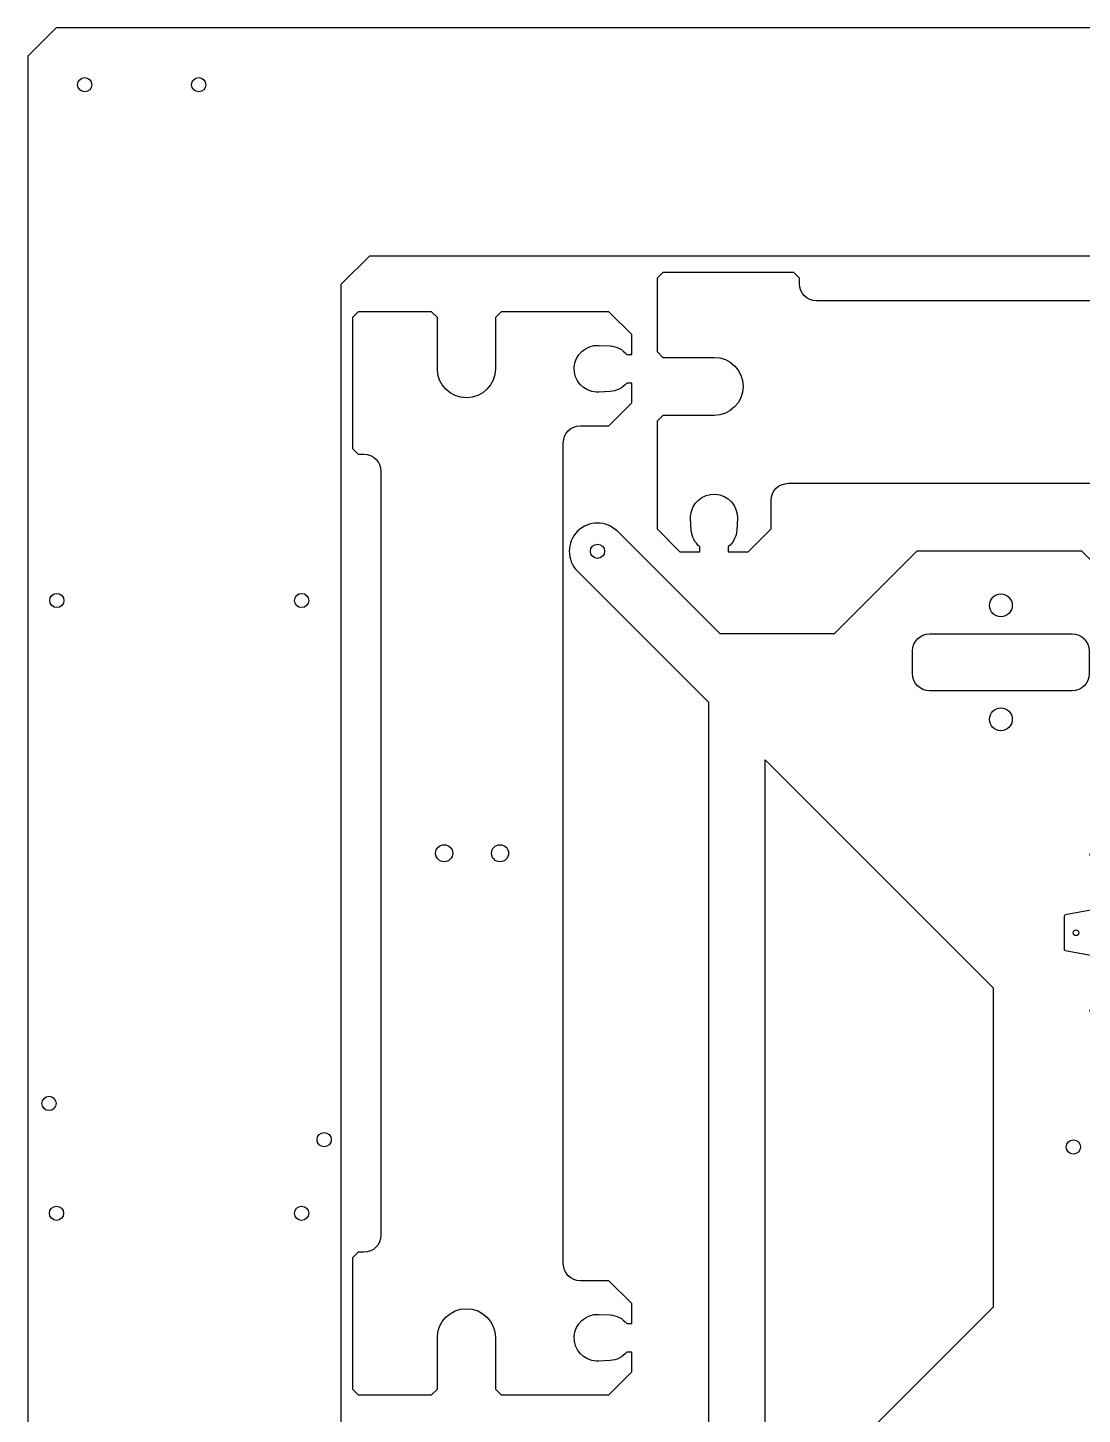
# Model space of a CAD drawing. Header units: inches. Extents: x -77 to 293, y -45 to 325.
# Drawn here: x -77.1 to 107.9, y 81.6 to 324.9 of the extents above; entities that cross this region are included whole.
import ezdxf

# ---------------------------------------------------------------- set-up
doc = ezdxf.new("R2010")
doc.units = ezdxf.units.IN
doc.header["$MEASUREMENT"] = 0

# ---------------------------------------------------------------- blocks, each defined once
blk = doc.blocks.new('block 79')
at = {"color": 1, "lineweight": 25}
blk.add_lwpolyline([(122.4, 218.52), (107.9, 233.03)], dxfattribs=at)
blk = doc.blocks.new('block 78')
blk.add_blockref('block 79', (0, 0))
blk = doc.blocks.new('block 77')
blk.add_blockref('block 78', (0, 0))
blk = doc.blocks.new('block 76')
blk.add_blockref('block 77', (0, 0))
blk = doc.blocks.new('block 75')
blk.add_blockref('block 76', (0, 0))
blk = doc.blocks.new('block 74')
blk.add_blockref('block 75', (0, 0))
blk = doc.blocks.new('block 73')
blk.add_blockref('block 74', (0, 0))
blk = doc.blocks.new('block 86')
at = {"color": 1, "lineweight": 25}
blk.add_lwpolyline([(107.9, 233.03), (78.9, 233.03)], dxfattribs=at)
blk = doc.blocks.new('block 85')
blk.add_blockref('block 86', (0, 0))
blk = doc.blocks.new('block 84')
blk.add_blockref('block 85', (0, 0))
blk = doc.blocks.new('block 83')
blk.add_blockref('block 84', (0, 0))
blk = doc.blocks.new('block 82')
blk.add_blockref('block 83', (0, 0))
blk = doc.blocks.new('block 81')
blk.add_blockref('block 82', (0, 0))
blk = doc.blocks.new('block 80')
blk.add_blockref('block 81', (0, 0))
blk = doc.blocks.new('block 93')
at = {"color": 1, "lineweight": 25}
blk.add_lwpolyline([(78.9, 233.03), (64.4, 218.52)], dxfattribs=at)
blk = doc.blocks.new('block 92')
blk.add_blockref('block 93', (0, 0))
blk = doc.blocks.new('block 91')
blk.add_blockref('block 92', (0, 0))
blk = doc.blocks.new('block 90')
blk.add_blockref('block 91', (0, 0))
blk = doc.blocks.new('block 89')
blk.add_blockref('block 90', (0, 0))
blk = doc.blocks.new('block 88')
blk.add_blockref('block 89', (0, 0))
blk = doc.blocks.new('block 87')
blk.add_blockref('block 88', (0, 0))
blk = doc.blocks.new('block 100')
at = {"color": 1, "lineweight": 25}
blk.add_lwpolyline([(64.4, 218.52), (44.4, 218.52)], dxfattribs=at)
blk = doc.blocks.new('block 99')
blk.add_blockref('block 100', (0, 0))
blk = doc.blocks.new('block 98')
blk.add_blockref('block 99', (0, 0))
blk = doc.blocks.new('block 97')
blk.add_blockref('block 98', (0, 0))
blk = doc.blocks.new('block 96')
blk.add_blockref('block 97', (0, 0))
blk = doc.blocks.new('block 95')
blk.add_blockref('block 96', (0, 0))
blk = doc.blocks.new('block 94')
blk.add_blockref('block 95', (0, 0))
blk = doc.blocks.new('block 107')
at = {"color": 1, "lineweight": 25}
blk.add_lwpolyline([(44.4, 218.52), (26.4, 236.53)], dxfattribs=at)
blk = doc.blocks.new('block 106')
blk.add_blockref('block 107', (0, 0))
blk = doc.blocks.new('block 105')
blk.add_blockref('block 106', (0, 0))
blk = doc.blocks.new('block 104')
blk.add_blockref('block 105', (0, 0))
blk = doc.blocks.new('block 103')
blk.add_blockref('block 104', (0, 0))
blk = doc.blocks.new('block 102')
blk.add_blockref('block 103', (0, 0))
blk = doc.blocks.new('block 101')
blk.add_blockref('block 102', (0, 0))
blk = doc.blocks.new('block 114')
at = {"color": 1, "lineweight": 25}
blk.add_open_spline([(26.4, 236.53), (24.47, 238.46), (21.33, 238.46), (19.4, 236.53), (17.47, 234.59), (17.47, 231.46), (19.4, 229.53)], degree=3, knots=[0, 0, 0, 0, 1, 1, 1, 2, 2, 2, 2], dxfattribs=at)
blk = doc.blocks.new('block 113')
blk.add_blockref('block 114', (0, 0))
blk = doc.blocks.new('block 112')
blk.add_blockref('block 113', (0, 0))
blk = doc.blocks.new('block 111')
blk.add_blockref('block 112', (0, 0))
blk = doc.blocks.new('block 110')
blk.add_blockref('block 111', (0, 0))
blk = doc.blocks.new('block 109')
blk.add_blockref('block 110', (0, 0))
blk = doc.blocks.new('block 108')
blk.add_blockref('block 109', (0, 0))
blk = doc.blocks.new('block 121')
at = {"color": 1, "lineweight": 25}
blk.add_lwpolyline([(19.4, 229.53), (42.4, 206.53)], dxfattribs=at)
blk = doc.blocks.new('block 120')
blk.add_blockref('block 121', (0, 0))
blk = doc.blocks.new('block 119')
blk.add_blockref('block 120', (0, 0))
blk = doc.blocks.new('block 118')
blk.add_blockref('block 119', (0, 0))
blk = doc.blocks.new('block 117')
blk.add_blockref('block 118', (0, 0))
blk = doc.blocks.new('block 116')
blk.add_blockref('block 117', (0, 0))
blk = doc.blocks.new('block 115')
blk.add_blockref('block 116', (0, 0))
blk = doc.blocks.new('block 128')
at = {"color": 1, "lineweight": 25}
blk.add_lwpolyline([(42.4, 206.53), (42.4, 50.52)], dxfattribs=at)
blk = doc.blocks.new('block 127')
blk.add_blockref('block 128', (0, 0))
blk = doc.blocks.new('block 126')
blk.add_blockref('block 127', (0, 0))
blk = doc.blocks.new('block 125')
blk.add_blockref('block 126', (0, 0))
blk = doc.blocks.new('block 124')
blk.add_blockref('block 125', (0, 0))
blk = doc.blocks.new('block 123')
blk.add_blockref('block 124', (0, 0))
blk = doc.blocks.new('block 122')
blk.add_blockref('block 123', (0, 0))
blk = doc.blocks.new('block 240')
at = {"color": 1, "lineweight": 25}
blk.add_open_spline([(78.17, 215.54), (78.17, 215.54), (78.17, 211.54), (78.17, 211.54), (78.17, 209.88), (79.52, 208.54), (81.17, 208.54), (81.17, 208.54), (106.17, 208.54), (106.17, 208.54), (107.83, 208.54), (109.17, 209.88), (109.17, 211.54), (109.17, 211.54), (109.17, 215.54), (109.17, 215.54), (109.17, 217.2), (107.83, 218.54), (106.17, 218.54), (106.17, 218.54), (81.17, 218.54), (81.17, 218.54), (79.52, 218.54), (78.17, 217.2), (78.17, 215.54)], degree=3, knots=[0, 0, 0, 0, 1, 1, 1, 2, 2, 2, 3, 3, 3, 4, 4, 4, 5, 5, 5, 6, 6, 6, 7, 7, 7, 8, 8, 8, 8], dxfattribs=at)
blk = doc.blocks.new('block 239')
blk.add_blockref('block 240', (0, 0))
blk = doc.blocks.new('block 238')
blk.add_blockref('block 239', (0, 0))
blk = doc.blocks.new('block 237')
blk.add_blockref('block 238', (0, 0))
blk = doc.blocks.new('block 236')
blk.add_blockref('block 237', (0, 0))
blk = doc.blocks.new('block 235')
blk.add_blockref('block 236', (0, 0))
blk = doc.blocks.new('block 234')
blk.add_blockref('block 235', (0, 0))
blk = doc.blocks.new('block 275')
at = {"color": 1, "lineweight": 25}
blk.add_open_spline([(106.4, 127.27), (107.09, 127.27), (107.65, 127.83), (107.65, 128.52), (107.65, 129.21), (107.09, 129.77), (106.4, 129.77), (105.71, 129.77), (105.15, 129.21), (105.15, 128.52), (105.15, 127.83), (105.71, 127.27), (106.4, 127.27)], degree=3, knots=[0, 0, 0, 0, 1, 1, 1, 2, 2, 2, 3, 3, 3, 4, 4, 4, 4], dxfattribs=at)
blk = doc.blocks.new('block 274')
blk.add_blockref('block 275', (0, 0))
blk = doc.blocks.new('block 273')
blk.add_blockref('block 274', (0, 0))
blk = doc.blocks.new('block 272')
blk.add_blockref('block 273', (0, 0))
blk = doc.blocks.new('block 271')
blk.add_blockref('block 272', (0, 0))
blk = doc.blocks.new('block 270')
blk.add_blockref('block 271', (0, 0))
blk = doc.blocks.new('block 269')
blk.add_blockref('block 270', (0, 0))
blk = doc.blocks.new('block 289')
at = {"color": 1, "lineweight": 25}
blk.add_open_spline([(22.9, 231.78), (23.59, 231.78), (24.15, 232.34), (24.15, 233.03), (24.15, 233.72), (23.59, 234.28), (22.9, 234.28), (22.21, 234.28), (21.65, 233.72), (21.65, 233.03), (21.65, 232.34), (22.21, 231.78), (22.9, 231.78)], degree=3, knots=[0, 0, 0, 0, 1, 1, 1, 2, 2, 2, 3, 3, 3, 4, 4, 4, 4], dxfattribs=at)
blk = doc.blocks.new('block 288')
blk.add_blockref('block 289', (0, 0))
blk = doc.blocks.new('block 287')
blk.add_blockref('block 288', (0, 0))
blk = doc.blocks.new('block 286')
blk.add_blockref('block 287', (0, 0))
blk = doc.blocks.new('block 285')
blk.add_blockref('block 286', (0, 0))
blk = doc.blocks.new('block 284')
blk.add_blockref('block 285', (0, 0))
blk = doc.blocks.new('block 283')
blk.add_blockref('block 284', (0, 0))
blk = doc.blocks.new('block 314')
at = {"color": 7, "lineweight": 25}
blk.add_open_spline([(93.67, 205.54), (92.57, 205.54), (91.67, 204.65), (91.67, 203.54), (91.67, 202.44), (92.57, 201.54), (93.67, 201.54), (94.78, 201.54), (95.67, 202.44), (95.67, 203.54), (95.67, 204.65), (94.78, 205.54), (93.67, 205.54)], degree=3, knots=[0, 0, 0, 0, 1, 1, 1, 2, 2, 2, 3, 3, 3, 4, 4, 4, 4], dxfattribs=at)
blk = doc.blocks.new('block 313')
blk.add_blockref('block 314', (0, 0))
blk = doc.blocks.new('block 312')
blk.add_blockref('block 313', (0, 0))
blk = doc.blocks.new('block 311')
blk.add_blockref('block 312', (0, 0))
blk = doc.blocks.new('block 310')
blk.add_blockref('block 311', (0, 0))
blk = doc.blocks.new('block 309')
blk.add_blockref('block 310', (0, 0))
blk = doc.blocks.new('block 308')
blk.add_blockref('block 309', (0, 0))
blk = doc.blocks.new('block 321')
at = {"color": 7, "lineweight": 25}
blk.add_open_spline([(93.67, 225.54), (92.57, 225.54), (91.67, 224.64), (91.67, 223.54), (91.67, 222.43), (92.57, 221.54), (93.67, 221.54), (94.78, 221.54), (95.67, 222.43), (95.67, 223.54), (95.67, 224.64), (94.78, 225.54), (93.67, 225.54)], degree=3, knots=[0, 0, 0, 0, 1, 1, 1, 2, 2, 2, 3, 3, 3, 4, 4, 4, 4], dxfattribs=at)
blk = doc.blocks.new('block 320')
blk.add_blockref('block 321', (0, 0))
blk = doc.blocks.new('block 319')
blk.add_blockref('block 320', (0, 0))
blk = doc.blocks.new('block 318')
blk.add_blockref('block 319', (0, 0))
blk = doc.blocks.new('block 317')
blk.add_blockref('block 318', (0, 0))
blk = doc.blocks.new('block 316')
blk.add_blockref('block 317', (0, 0))
blk = doc.blocks.new('block 315')
blk.add_blockref('block 316', (0, 0))
blk = doc.blocks.new('block 307')
for name in ['block 315', 'block 308']:
    blk.add_blockref(name, (0, 0))
blk = doc.blocks.new('block 306')
blk.add_blockref('block 307', (0, 0))
blk = doc.blocks.new('block 345')
at = {"color": 1, "lineweight": 25}
blk.add_open_spline([(104.76, 166.11), (104.76, 166.11), (104.76, 169), (104.76, 169), (104.76, 169.11), (104.84, 169.21), (104.95, 169.23), (104.95, 169.23), (110.73, 170.3), (110.73, 170.3), (110.88, 170.33), (111.01, 170.44), (111.07, 170.59), (111.07, 170.59), (112.66, 174.45), (112.66, 174.45), (112.72, 174.59), (112.7, 174.76), (112.61, 174.89), (112.61, 174.89), (109.29, 179.72), (109.29, 179.72), (109.23, 179.81), (109.24, 179.93), (109.32, 180.01), (109.32, 180.01), (113.45, 184.13), (113.45, 184.13), (113.52, 184.21), (113.65, 184.22), (113.74, 184.16), (113.74, 184.16), (118.48, 180.91), (118.48, 180.91), (118.61, 180.82), (118.78, 180.8), (118.93, 180.86), (118.93, 180.86), (122.91, 182.57), (122.91, 182.57), (123.05, 182.63), (123.15, 182.75), (123.18, 182.9), (123.18, 182.9), (124.23, 188.51), (124.23, 188.51), (124.27, 188.63), (124.39, 188.71), (124.51, 188.69), (124.51, 188.69), (130.29, 188.69), (130.29, 188.69), (130.42, 188.68), (130.51, 188.57), (130.52, 188.45), (130.52, 188.45), (131.53, 183.06), (131.53, 183.06), (131.56, 182.9), (131.66, 182.77), (131.81, 182.71), (131.81, 182.71), (136.05, 181.02), (136.05, 181.02), (136.19, 180.96), (136.36, 180.98), (136.49, 181.06), (136.49, 181.06), (141, 184.16), (141, 184.16), (141.09, 184.22), (141.22, 184.21), (141.29, 184.13), (141.29, 184.13), (145.42, 180.01), (145.42, 180.01), (145.5, 179.93), (145.51, 179.81), (145.45, 179.72), (145.45, 179.72), (142.41, 175.3), (142.41, 175.3), (142.32, 175.16), (142.31, 174.97), (142.39, 174.82), (142.39, 174.82), (143.41, 172.9), (143.41, 172.9), (143.42, 172.89), (143.42, 172.89), (143.42, 172.88), (143.47, 172.76), (143.41, 172.63), (143.3, 172.58), (143.3, 172.58), (133.5, 168.53), (133.5, 168.53), (133.39, 168.48), (133.25, 168.53), (133.21, 168.65), (131.8, 171.85), (128.07, 173.31), (124.87, 171.91), (122.57, 170.9), (121.08, 168.62), (121.08, 166.11), (121.08, 162.61), (123.91, 159.78), (127.41, 159.78), (129.92, 159.78), (132.2, 161.27), (133.21, 163.57), (133.25, 163.68), (133.39, 163.74), (133.5, 163.69), (133.5, 163.69), (143.3, 159.64), (143.3, 159.64), (143.3, 159.63), (143.31, 159.63), (143.32, 159.63), (143.43, 159.57), (143.47, 159.43), (143.41, 159.32), (143.41, 159.32), (142.39, 157.4), (142.39, 157.4), (142.31, 157.25), (142.32, 157.06), (142.41, 156.92), (142.41, 156.92), (145.45, 152.5), (145.45, 152.5), (145.51, 152.41), (145.5, 152.29), (145.42, 152.21), (145.42, 152.21), (141.29, 148.08), (141.29, 148.08), (141.22, 148.01), (141.09, 147.99), (141, 148.06), (141, 148.06), (136.49, 151.15), (136.49, 151.15), (136.36, 151.24), (136.19, 151.26), (136.05, 151.2), (136.05, 151.2), (131.81, 149.51), (131.81, 149.51), (131.66, 149.45), (131.56, 149.32), (131.53, 149.16), (131.53, 149.16), (130.52, 143.77), (130.52, 143.77), (130.51, 143.64), (130.42, 143.54), (130.29, 143.53), (130.29, 143.53), (124.51, 143.53), (124.51, 143.53), (124.39, 143.51), (124.27, 143.59), (124.23, 143.71), (124.23, 143.71), (123.18, 149.32), (123.18, 149.32), (123.15, 149.47), (123.05, 149.59), (122.91, 149.65), (122.91, 149.65), (118.93, 151.35), (118.93, 151.35), (118.78, 151.42), (118.61, 151.4), (118.48, 151.31), (118.48, 151.31), (113.74, 148.06), (113.74, 148.06), (113.65, 147.99), (113.52, 148.01), (113.45, 148.08), (113.45, 148.08), (109.32, 152.21), (109.32, 152.21), (109.24, 152.29), (109.23, 152.41), (109.29, 152.5), (109.29, 152.5), (112.61, 157.33), (112.61, 157.33), (112.7, 157.46), (112.72, 157.62), (112.66, 157.77), (112.66, 157.77), (111.07, 161.63), (111.07, 161.63), (111.01, 161.78), (110.88, 161.89), (110.73, 161.92), (110.73, 161.92), (104.95, 162.99), (104.95, 162.99), (104.84, 163.01), (104.76, 163.1), (104.76, 163.21), (104.76, 163.21), (104.76, 166.11), (104.76, 166.11)], degree=3, knots=[0, 0, 0, 0, 1, 1, 1, 2, 2, 2, 3, 3, 3, 4, 4, 4, 5, 5, 5, 6, 6, 6, 7, 7, 7, 8, 8, 8, 9, 9, 9, 10, 10, 10, 11, 11, 11, 12, 12, 12, 13, 13, 13, 14, 14, 14, 15, 15, 15, 16, 16, 16, 17, 17, 17, 18, 18, 18, 19, 19, 19, 20, 20, 20, 21, 21, 21, 22, 22, 22, 23, 23, 23, 24, 24, 24, 25, 25, 25, 26, 26, 26, 27, 27, 27, 28, 28, 28, 29, 29, 29, 30, 30, 30, 31, 31, 31, 32, 32, 32, 33, 33, 33, 34, 34, 34, 35, 35, 35, 36, 36, 36, 37, 37, 37, 38, 38, 38, 39, 39, 39, 40, 40, 40, 41, 41, 41, 42, 42, 42, 43, 43, 43, 44, 44, 44, 45, 45, 45, 46, 46, 46, 47, 47, 47, 48, 48, 48, 49, 49, 49, 50, 50, 50, 51, 51, 51, 52, 52, 52, 53, 53, 53, 54, 54, 54, 55, 55, 55, 56, 56, 56, 57, 57, 57, 58, 58, 58, 59, 59, 59, 60, 60, 60, 61, 61, 61, 62, 62, 62, 63, 63, 63, 64, 64, 64, 65, 65, 65, 66, 66, 66, 67, 67, 67, 68, 68, 68, 69, 69, 69, 70, 70, 70, 70], dxfattribs=at)
blk = doc.blocks.new('block 344')
blk.add_blockref('block 345', (0, 0))
blk = doc.blocks.new('block 343')
blk.add_blockref('block 344', (0, 0))
blk = doc.blocks.new('block 342')
blk.add_blockref('block 343', (0, 0))
blk = doc.blocks.new('block 341')
blk.add_blockref('block 342', (0, 0))
blk = doc.blocks.new('block 340')
blk.add_blockref('block 341', (0, 0))
blk = doc.blocks.new('block 339')
blk.add_blockref('block 340', (0, 0))
blk = doc.blocks.new('block 352')
at = {"color": 1, "lineweight": 25}
blk.add_open_spline([(106.85, 165.61), (107.13, 165.61), (107.35, 165.83), (107.35, 166.11), (107.35, 166.39), (107.13, 166.61), (106.85, 166.61), (106.57, 166.61), (106.35, 166.39), (106.35, 166.11), (106.35, 165.83), (106.57, 165.61), (106.85, 165.61)], degree=3, knots=[0, 0, 0, 0, 1, 1, 1, 2, 2, 2, 3, 3, 3, 4, 4, 4, 4], dxfattribs=at)
blk = doc.blocks.new('block 351')
blk.add_blockref('block 352', (0, 0))
blk = doc.blocks.new('block 350')
blk.add_blockref('block 351', (0, 0))
blk = doc.blocks.new('block 349')
blk.add_blockref('block 350', (0, 0))
blk = doc.blocks.new('block 348')
blk.add_blockref('block 349', (0, 0))
blk = doc.blocks.new('block 347')
blk.add_blockref('block 348', (0, 0))
blk = doc.blocks.new('block 346')
blk.add_blockref('block 347', (0, 0))
blk = doc.blocks.new('block 338')
for name in ['block 339', 'block 346']:
    blk.add_blockref(name, (0, 0))
blk = doc.blocks.new('block 366')
at = {"color": 1, "lineweight": 25}
blk.add_lwpolyline([(80.33, 168.43), (82.33, 166.43), (92.33, 156.43), (92.33, 100.43)], dxfattribs=at)
blk = doc.blocks.new('block 365')
blk.add_blockref('block 366', (0, 0))
blk = doc.blocks.new('block 364')
blk.add_blockref('block 365', (0, 0))
blk = doc.blocks.new('block 363')
blk.add_blockref('block 364', (0, 0))
blk = doc.blocks.new('block 362')
blk.add_blockref('block 363', (0, 0))
blk = doc.blocks.new('block 361')
blk.add_blockref('block 362', (0, 0))
blk = doc.blocks.new('block 372')
at = {"color": 1, "lineweight": 25}
blk.add_lwpolyline([(52.33, 60.43), (52.33, 196.43)], dxfattribs=at)
blk = doc.blocks.new('block 371')
blk.add_blockref('block 372', (0, 0))
blk = doc.blocks.new('block 370')
blk.add_blockref('block 371', (0, 0))
blk = doc.blocks.new('block 369')
blk.add_blockref('block 370', (0, 0))
blk = doc.blocks.new('block 368')
blk.add_blockref('block 369', (0, 0))
blk = doc.blocks.new('block 367')
blk.add_blockref('block 368', (0, 0))
blk = doc.blocks.new('block 378')
at = {"color": 1, "lineweight": 25}
blk.add_lwpolyline([(52.33, 196.43), (80.33, 168.43)], dxfattribs=at)
blk = doc.blocks.new('block 377')
blk.add_blockref('block 378', (0, 0))
blk = doc.blocks.new('block 376')
blk.add_blockref('block 377', (0, 0))
blk = doc.blocks.new('block 375')
blk.add_blockref('block 376', (0, 0))
blk = doc.blocks.new('block 374')
blk.add_blockref('block 375', (0, 0))
blk = doc.blocks.new('block 373')
blk.add_blockref('block 374', (0, 0))
blk = doc.blocks.new('block 384')
at = {"color": 1, "lineweight": 25}
blk.add_lwpolyline([(52.33, 60.43), (92.33, 100.43)], dxfattribs=at)
blk = doc.blocks.new('block 383')
blk.add_blockref('block 384', (0, 0))
blk = doc.blocks.new('block 382')
blk.add_blockref('block 383', (0, 0))
blk = doc.blocks.new('block 381')
blk.add_blockref('block 382', (0, 0))
blk = doc.blocks.new('block 380')
blk.add_blockref('block 381', (0, 0))
blk = doc.blocks.new('block 379')
blk.add_blockref('block 380', (0, 0))
blk = doc.blocks.new('block 360')
for name in ['block 367', 'block 373', 'block 361', 'block 379']:
    blk.add_blockref(name, (0, 0))
blk = doc.blocks.new('block 2')
for name in ['block 108', 'block 101', 'block 283', 'block 87', 'block 80', 'block 73', 'block 115', 'block 306', 'block 94', 'block 234', 'block 122', 'block 360', 'block 338', 'block 269']:
    blk.add_blockref(name, (0, 0))
blk = doc.blocks.new('block 424')
at = {"color": 30, "lineweight": 30}
blk.add_open_spline([(53.35, 236.95), (53.35, 236.95), (49.35, 232.95), (49.35, 232.95), (49.35, 232.95), (45.85, 232.95), (45.85, 232.95), (45.85, 232.95), (45.85, 233.83), (45.85, 233.83), (46.74, 234.54), (47.29, 235.61), (47.34, 236.75), (47.34, 236.75), (47.44, 238.75), (47.44, 238.75), (47.56, 241.01), (45.82, 242.93), (43.55, 243.04), (41.29, 243.16), (39.37, 241.42), (39.25, 239.16), (39.25, 239.02), (39.25, 238.88), (39.25, 238.75), (39.25, 238.75), (39.35, 236.75), (39.35, 236.75), (39.41, 235.61), (39.96, 234.54), (40.85, 233.83), (40.85, 233.83), (40.85, 232.95), (40.85, 232.95), (40.85, 232.95), (37.35, 232.95), (37.35, 232.95), (37.35, 232.95), (33.35, 236.95), (33.35, 236.95), (33.35, 236.95), (33.35, 255.85), (33.35, 255.85), (33.35, 255.85), (34.35, 256.85), (34.35, 256.85), (34.35, 256.85), (43.35, 256.85), (43.35, 256.85), (46.17, 256.85), (48.45, 259.13), (48.45, 261.95), (48.45, 264.76), (46.17, 267.05), (43.35, 267.05), (43.35, 267.05), (34.35, 267.05), (34.35, 267.05), (34.35, 267.05), (33.35, 268.05), (33.35, 268.05), (33.35, 268.05), (33.35, 280.94), (33.35, 280.94), (33.35, 280.94), (34.35, 281.94), (34.35, 281.94), (34.35, 281.94), (57.35, 281.94), (57.35, 281.94), (57.35, 281.94), (58.35, 280.94), (58.35, 280.94), (58.35, 280.94), (58.35, 279.94), (58.35, 279.94), (58.35, 278.29), (59.69, 276.94), (61.35, 276.94), (61.35, 276.94), (128.36, 276.94), (128.36, 276.94), (128.36, 276.94), (195.37, 276.94), (195.37, 276.94), (197.03, 276.94), (198.37, 278.29), (198.37, 279.94), (198.37, 279.94), (198.37, 280.94), (198.37, 280.94), (198.37, 280.94), (199.37, 281.94), (199.37, 281.94), (199.37, 281.94), (222.37, 281.94), (222.37, 281.94), (222.37, 281.94), (223.38, 280.94), (223.38, 280.94), (223.38, 280.94), (223.38, 268.05), (223.38, 268.05), (223.38, 268.05), (222.37, 267.05), (222.37, 267.05), (222.37, 267.05), (213.37, 267.05), (213.37, 267.05), (210.56, 267.05), (208.27, 264.76), (208.27, 261.95), (208.27, 259.13), (210.56, 256.85), (213.37, 256.85), (213.37, 256.85), (222.37, 256.85), (222.37, 256.85), (222.37, 256.85), (223.38, 255.85), (223.38, 255.85), (223.38, 255.85), (223.38, 236.95), (223.38, 236.95), (223.38, 236.95), (219.37, 232.95), (219.37, 232.95), (219.37, 232.95), (215.87, 232.95), (215.87, 232.95), (215.87, 232.95), (215.87, 233.83), (215.87, 233.83), (216.77, 234.54), (217.31, 235.61), (217.37, 236.75), (217.37, 236.75), (217.47, 238.75), (217.47, 238.75), (217.58, 241.01), (215.84, 242.93), (213.58, 243.04), (211.32, 243.16), (209.39, 241.42), (209.28, 239.16), (209.27, 239.02), (209.27, 238.88), (209.28, 238.75), (209.28, 238.75), (209.38, 236.75), (209.38, 236.75), (209.43, 235.61), (209.98, 234.54), (210.87, 233.83), (210.87, 233.83), (210.87, 232.95), (210.87, 232.95), (210.87, 232.95), (207.37, 232.95), (207.37, 232.95), (207.37, 232.95), (203.37, 236.95), (203.37, 236.95), (203.37, 236.95), (203.37, 241.95), (203.37, 241.95), (203.37, 243.61), (202.03, 244.95), (200.37, 244.95), (200.37, 244.95), (128.36, 244.95), (128.36, 244.95), (128.36, 244.95), (56.35, 244.95), (56.35, 244.95), (54.69, 244.95), (53.35, 243.61), (53.35, 241.95), (53.35, 241.95), (53.35, 236.95), (53.35, 236.95)], degree=3, knots=[0, 0, 0, 0, 1, 1, 1, 2, 2, 2, 3, 3, 3, 4, 4, 4, 5, 5, 5, 6, 6, 6, 7, 7, 7, 8, 8, 8, 9, 9, 9, 10, 10, 10, 11, 11, 11, 12, 12, 12, 13, 13, 13, 14, 14, 14, 15, 15, 15, 16, 16, 16, 17, 17, 17, 18, 18, 18, 19, 19, 19, 20, 20, 20, 21, 21, 21, 22, 22, 22, 23, 23, 23, 24, 24, 24, 25, 25, 25, 26, 26, 26, 27, 27, 27, 28, 28, 28, 29, 29, 29, 30, 30, 30, 31, 31, 31, 32, 32, 32, 33, 33, 33, 34, 34, 34, 35, 35, 35, 36, 36, 36, 37, 37, 37, 38, 38, 38, 39, 39, 39, 40, 40, 40, 41, 41, 41, 42, 42, 42, 43, 43, 43, 44, 44, 44, 45, 45, 45, 46, 46, 46, 47, 47, 47, 48, 48, 48, 49, 49, 49, 50, 50, 50, 51, 51, 51, 52, 52, 52, 53, 53, 53, 54, 54, 54, 55, 55, 55, 56, 56, 56, 57, 57, 57, 58, 58, 58, 59, 59, 59, 60, 60, 60, 60], dxfattribs=at)
blk = doc.blocks.new('block 423')
blk.add_blockref('block 424', (0, 0))
blk = doc.blocks.new('block 422')
blk.add_blockref('block 423', (0, 0))
blk = doc.blocks.new('block 421')
blk.add_blockref('block 422', (0, 0))
blk = doc.blocks.new('block 420')
blk.add_blockref('block 421', (0, 0))
blk = doc.blocks.new('block 419')
blk.add_blockref('block 420', (0, 0))
blk = doc.blocks.new('block 418')
blk.add_blockref('block 419', (0, 0))
blk = doc.blocks.new('block 410')
blk.add_blockref('block 418', (0, 0))
blk = doc.blocks.new('block 432')
at = {"color": 93, "lineweight": 30}
blk.add_open_spline([(5.81, 181.55), (4.98, 181.55), (4.31, 180.88), (4.31, 180.05), (4.31, 179.23), (4.98, 178.55), (5.81, 178.55), (6.64, 178.55), (7.31, 179.23), (7.31, 180.05), (7.31, 180.88), (6.64, 181.55), (5.81, 181.55)], degree=3, knots=[0, 0, 0, 0, 1, 1, 1, 2, 2, 2, 3, 3, 3, 4, 4, 4, 4], dxfattribs=at)
blk = doc.blocks.new('block 431')
blk.add_blockref('block 432', (0, 0))
blk = doc.blocks.new('block 430')
blk.add_blockref('block 431', (0, 0))
blk = doc.blocks.new('block 429')
blk.add_blockref('block 430', (0, 0))
blk = doc.blocks.new('block 428')
blk.add_blockref('block 429', (0, 0))
blk = doc.blocks.new('block 427')
blk.add_blockref('block 428', (0, 0))
blk = doc.blocks.new('block 426')
blk.add_blockref('block 427', (0, 0))
blk = doc.blocks.new('block 439')
at = {"color": 93, "lineweight": 30}
blk.add_open_spline([(-3.99, 181.55), (-4.82, 181.55), (-5.49, 180.88), (-5.49, 180.05), (-5.49, 179.22), (-4.82, 178.55), (-3.99, 178.55), (-3.16, 178.55), (-2.49, 179.22), (-2.49, 180.05), (-2.49, 180.88), (-3.16, 181.55), (-3.99, 181.55)], degree=3, knots=[0, 0, 0, 0, 1, 1, 1, 2, 2, 2, 3, 3, 3, 4, 4, 4, 4], dxfattribs=at)
blk = doc.blocks.new('block 438')
blk.add_blockref('block 439', (0, 0))
blk = doc.blocks.new('block 437')
blk.add_blockref('block 438', (0, 0))
blk = doc.blocks.new('block 436')
blk.add_blockref('block 437', (0, 0))
blk = doc.blocks.new('block 435')
blk.add_blockref('block 436', (0, 0))
blk = doc.blocks.new('block 434')
blk.add_blockref('block 435', (0, 0))
blk = doc.blocks.new('block 433')
blk.add_blockref('block 434', (0, 0))
blk = doc.blocks.new('block 446')
at = {"color": 93, "lineweight": 30}
blk.add_open_spline([(24.91, 105.05), (24.91, 105.05), (28.91, 101.05), (28.91, 101.05), (28.91, 101.05), (28.91, 97.55), (28.91, 97.55), (28.91, 97.55), (28.03, 97.55), (28.03, 97.55), (27.32, 98.45), (26.25, 98.99), (25.11, 99.05), (25.11, 99.05), (23.12, 99.15), (23.12, 99.15), (20.85, 99.26), (18.93, 97.52), (18.82, 95.26), (18.7, 93), (20.44, 91.07), (22.71, 90.96), (22.84, 90.95), (22.98, 90.95), (23.12, 90.96), (23.12, 90.96), (25.11, 91.06), (25.11, 91.06), (26.25, 91.12), (27.32, 91.66), (28.03, 92.55), (28.03, 92.55), (28.91, 92.55), (28.91, 92.55), (28.91, 92.55), (28.91, 89.05), (28.91, 89.05), (28.91, 89.05), (24.91, 85.05), (24.91, 85.05), (24.91, 85.05), (6.01, 85.05), (6.01, 85.05), (6.01, 85.05), (5.01, 86.05), (5.01, 86.05), (5.01, 86.05), (5.01, 95.05), (5.01, 95.05), (5.01, 97.87), (2.73, 100.15), (-0.09, 100.15), (-2.91, 100.15), (-5.19, 97.87), (-5.19, 95.05), (-5.19, 95.05), (-5.19, 86.05), (-5.19, 86.05), (-5.19, 86.05), (-6.19, 85.05), (-6.19, 85.05), (-6.19, 85.05), (-19.09, 85.05), (-19.09, 85.05), (-19.09, 85.05), (-20.09, 86.05), (-20.09, 86.05), (-20.09, 86.05), (-20.09, 109.05), (-20.09, 109.05), (-20.09, 109.05), (-19.09, 110.05), (-19.09, 110.05), (-19.09, 110.05), (-18.09, 110.05), (-18.09, 110.05), (-16.43, 110.05), (-15.09, 111.4), (-15.09, 113.05), (-15.09, 113.05), (-15.09, 180.06), (-15.09, 180.06), (-15.09, 180.06), (-15.09, 247.06), (-15.09, 247.06), (-15.09, 248.71), (-16.43, 250.06), (-18.09, 250.06), (-18.09, 250.06), (-19.09, 250.06), (-19.09, 250.06), (-19.09, 250.06), (-20.09, 251.06), (-20.09, 251.06), (-20.09, 251.06), (-20.09, 274.05), (-20.09, 274.05), (-20.09, 274.05), (-19.09, 275.05), (-19.09, 275.05), (-19.09, 275.05), (-6.19, 275.05), (-6.19, 275.05), (-6.19, 275.05), (-5.19, 274.05), (-5.19, 274.05), (-5.19, 274.05), (-5.19, 265.05), (-5.19, 265.05), (-5.19, 262.24), (-2.91, 259.95), (-0.09, 259.95), (2.73, 259.95), (5.01, 262.24), (5.01, 265.05), (5.01, 265.05), (5.01, 274.05), (5.01, 274.05), (5.01, 274.05), (6.01, 275.05), (6.01, 275.05), (6.01, 275.05), (24.91, 275.05), (24.91, 275.05), (24.91, 275.05), (28.91, 271.05), (28.91, 271.05), (28.91, 271.05), (28.91, 267.55), (28.91, 267.55), (28.91, 267.55), (28.03, 267.55), (28.03, 267.55), (27.32, 268.45), (26.25, 268.99), (25.11, 269.05), (25.11, 269.05), (23.12, 269.15), (23.12, 269.15), (20.85, 269.26), (18.93, 267.52), (18.82, 265.26), (18.7, 263), (20.44, 261.07), (22.71, 260.96), (22.84, 260.95), (22.98, 260.95), (23.12, 260.96), (23.12, 260.96), (25.11, 261.06), (25.11, 261.06), (26.25, 261.12), (27.32, 261.66), (28.03, 262.55), (28.03, 262.55), (28.91, 262.55), (28.91, 262.55), (28.91, 262.55), (28.91, 259.06), (28.91, 259.06), (28.91, 259.06), (24.91, 255.06), (24.91, 255.06), (24.91, 255.06), (19.91, 255.06), (19.91, 255.06), (18.25, 255.06), (16.91, 253.71), (16.91, 252.06), (16.91, 252.06), (16.91, 180.06), (16.91, 180.06), (16.91, 180.06), (16.91, 108.05), (16.91, 108.05), (16.91, 106.4), (18.25, 105.05), (19.91, 105.05), (19.91, 105.05), (24.91, 105.05), (24.91, 105.05)], degree=3, knots=[0, 0, 0, 0, 1, 1, 1, 2, 2, 2, 3, 3, 3, 4, 4, 4, 5, 5, 5, 6, 6, 6, 7, 7, 7, 8, 8, 8, 9, 9, 9, 10, 10, 10, 11, 11, 11, 12, 12, 12, 13, 13, 13, 14, 14, 14, 15, 15, 15, 16, 16, 16, 17, 17, 17, 18, 18, 18, 19, 19, 19, 20, 20, 20, 21, 21, 21, 22, 22, 22, 23, 23, 23, 24, 24, 24, 25, 25, 25, 26, 26, 26, 27, 27, 27, 28, 28, 28, 29, 29, 29, 30, 30, 30, 31, 31, 31, 32, 32, 32, 33, 33, 33, 34, 34, 34, 35, 35, 35, 36, 36, 36, 37, 37, 37, 38, 38, 38, 39, 39, 39, 40, 40, 40, 41, 41, 41, 42, 42, 42, 43, 43, 43, 44, 44, 44, 45, 45, 45, 46, 46, 46, 47, 47, 47, 48, 48, 48, 49, 49, 49, 50, 50, 50, 51, 51, 51, 52, 52, 52, 53, 53, 53, 54, 54, 54, 55, 55, 55, 56, 56, 56, 57, 57, 57, 58, 58, 58, 59, 59, 59, 60, 60, 60, 60], dxfattribs=at)
blk = doc.blocks.new('block 445')
blk.add_blockref('block 446', (0, 0))
blk = doc.blocks.new('block 444')
blk.add_blockref('block 445', (0, 0))
blk = doc.blocks.new('block 443')
blk.add_blockref('block 444', (0, 0))
blk = doc.blocks.new('block 442')
blk.add_blockref('block 443', (0, 0))
blk = doc.blocks.new('block 441')
blk.add_blockref('block 442', (0, 0))
blk = doc.blocks.new('block 440')
blk.add_blockref('block 441', (0, 0))
blk = doc.blocks.new('block 425')
for name in ['block 440', 'block 433', 'block 426']:
    blk.add_blockref(name, (0, 0))
blk = doc.blocks.new('block 456')
at = {"color": 7, "lineweight": 25}
blk.add_lwpolyline([(243.96, -43.12), (248, -39.12), (253.98, -39.12), (259.96, -45.12), (287.95, -45.12), (292.95, -40.12), (292.95, 319.88), (287.95, 324.88), (-72.05, 324.88), (-77.05, 319.88), (-77.05, -40.32), (-72.05, -45.12), (-43.98, -45.03), (-38.1, -39.12), (-32.01, -39.12), (-28, -43.13), (243.96, -43.12)], dxfattribs=at)
blk = doc.blocks.new('block 455')
blk.add_blockref('block 456', (0, 0))
blk = doc.blocks.new('block 454')
blk.add_blockref('block 455', (0, 0))
blk = doc.blocks.new('block 453')
blk.add_blockref('block 454', (0, 0))
blk = doc.blocks.new('block 452')
blk.add_blockref('block 453', (0, 0))
blk = doc.blocks.new('block 451')
blk.add_blockref('block 452', (0, 0))
blk = doc.blocks.new('block 450')
blk.add_blockref('block 451', (0, 0))
blk = doc.blocks.new('block 491')
at = {"color": 7, "lineweight": 25}
blk.add_open_spline([(27.95, -25.12), (27.95, -25.12), (27.95, -14.12), (27.95, -14.12), (27.95, -14.12), (31.95, -10.12), (31.95, -10.12), (31.95, -10.12), (82.95, -10.12), (82.95, -10.12), (82.95, -10.12), (102.95, -30.12), (102.95, -30.12), (102.95, -30.12), (112.95, -30.12), (112.95, -30.12), (112.95, -30.12), (132.95, -10.12), (132.95, -10.12), (132.95, -10.12), (183.95, -10.12), (183.95, -10.12), (183.95, -10.12), (187.95, -14.12), (187.95, -14.12), (187.95, -14.12), (187.95, -25.12), (187.95, -25.12), (187.95, -27.88), (190.19, -30.12), (192.95, -30.12), (195.71, -30.12), (197.95, -27.88), (197.95, -25.12), (197.95, -25.12), (197.95, -14.12), (197.95, -14.12), (197.95, -14.12), (201.95, -10.12), (201.95, -10.12), (201.95, -10.12), (232.95, -10.12), (232.95, -10.12), (232.95, -10.12), (237.95, -5.12), (237.95, -5.12), (237.95, -5.12), (237.95, 279.88), (237.95, 279.88), (237.95, 279.88), (232.95, 284.88), (232.95, 284.88), (232.95, 284.88), (-17.05, 284.88), (-17.05, 284.88), (-17.05, 284.88), (-22.05, 279.88), (-22.05, 279.88), (-22.05, 279.88), (-22.05, -5.12), (-22.05, -5.12), (-22.05, -5.12), (-17.05, -10.12), (-17.05, -10.12), (-17.05, -10.12), (13.95, -10.12), (13.95, -10.12), (13.95, -10.12), (17.95, -14.12), (17.95, -14.12), (17.95, -14.12), (17.95, -25.12), (17.95, -25.12), (17.95, -27.88), (20.19, -30.12), (22.95, -30.12), (25.71, -30.12), (27.95, -27.88), (27.95, -25.12)], degree=3, knots=[0, 0, 0, 0, 1, 1, 1, 2, 2, 2, 3, 3, 3, 4, 4, 4, 5, 5, 5, 6, 6, 6, 7, 7, 7, 8, 8, 8, 9, 9, 9, 10, 10, 10, 11, 11, 11, 12, 12, 12, 13, 13, 13, 14, 14, 14, 15, 15, 15, 16, 16, 16, 17, 17, 17, 18, 18, 18, 19, 19, 19, 20, 20, 20, 21, 21, 21, 22, 22, 22, 23, 23, 23, 24, 24, 24, 25, 25, 25, 26, 26, 26, 26], dxfattribs=at)
blk = doc.blocks.new('block 490')
blk.add_blockref('block 491', (0, 0))
blk = doc.blocks.new('block 489')
blk.add_blockref('block 490', (0, 0))
blk = doc.blocks.new('block 488')
blk.add_blockref('block 489', (0, 0))
blk = doc.blocks.new('block 487')
blk.add_blockref('block 488', (0, 0))
blk = doc.blocks.new('block 486')
blk.add_blockref('block 487', (0, 0))
blk = doc.blocks.new('block 485')
blk.add_blockref('block 486', (0, 0))
blk = doc.blocks.new('block 498')
at = {"color": 7, "lineweight": 25}
blk.add_open_spline([(-65.8, 314.88), (-65.8, 315.57), (-66.36, 316.13), (-67.05, 316.13), (-67.74, 316.13), (-68.3, 315.57), (-68.3, 314.88), (-68.3, 314.19), (-67.74, 313.63), (-67.05, 313.63), (-66.36, 313.63), (-65.8, 314.19), (-65.8, 314.88)], degree=3, knots=[0, 0, 0, 0, 1, 1, 1, 2, 2, 2, 3, 3, 3, 4, 4, 4, 4], dxfattribs=at)
blk = doc.blocks.new('block 497')
blk.add_blockref('block 498', (0, 0))
blk = doc.blocks.new('block 496')
blk.add_blockref('block 497', (0, 0))
blk = doc.blocks.new('block 495')
blk.add_blockref('block 496', (0, 0))
blk = doc.blocks.new('block 494')
blk.add_blockref('block 495', (0, 0))
blk = doc.blocks.new('block 493')
blk.add_blockref('block 494', (0, 0))
blk = doc.blocks.new('block 492')
blk.add_blockref('block 493', (0, 0))
blk = doc.blocks.new('block 505')
at = {"color": 7, "lineweight": 25}
blk.add_open_spline([(-45.8, 314.88), (-45.8, 315.57), (-46.36, 316.13), (-47.05, 316.13), (-47.74, 316.13), (-48.3, 315.57), (-48.3, 314.88), (-48.3, 314.19), (-47.74, 313.63), (-47.05, 313.63), (-46.36, 313.63), (-45.8, 314.19), (-45.8, 314.88)], degree=3, knots=[0, 0, 0, 0, 1, 1, 1, 2, 2, 2, 3, 3, 3, 4, 4, 4, 4], dxfattribs=at)
blk = doc.blocks.new('block 504')
blk.add_blockref('block 505', (0, 0))
blk = doc.blocks.new('block 503')
blk.add_blockref('block 504', (0, 0))
blk = doc.blocks.new('block 502')
blk.add_blockref('block 503', (0, 0))
blk = doc.blocks.new('block 501')
blk.add_blockref('block 502', (0, 0))
blk = doc.blocks.new('block 500')
blk.add_blockref('block 501', (0, 0))
blk = doc.blocks.new('block 499')
blk.add_blockref('block 500', (0, 0))
blk = doc.blocks.new('block 512')
at = {"color": 7, "lineweight": 25}
blk.add_open_spline([(-23.8, 129.81), (-23.8, 130.5), (-24.36, 131.06), (-25.05, 131.06), (-25.74, 131.06), (-26.3, 130.5), (-26.3, 129.81), (-26.3, 129.12), (-25.74, 128.56), (-25.05, 128.56), (-24.36, 128.56), (-23.8, 129.12), (-23.8, 129.81)], degree=3, knots=[0, 0, 0, 0, 1, 1, 1, 2, 2, 2, 3, 3, 3, 4, 4, 4, 4], dxfattribs=at)
blk = doc.blocks.new('block 511')
blk.add_blockref('block 512', (0, 0))
blk = doc.blocks.new('block 510')
blk.add_blockref('block 511', (0, 0))
blk = doc.blocks.new('block 509')
blk.add_blockref('block 510', (0, 0))
blk = doc.blocks.new('block 508')
blk.add_blockref('block 509', (0, 0))
blk = doc.blocks.new('block 507')
blk.add_blockref('block 508', (0, 0))
blk = doc.blocks.new('block 506')
blk.add_blockref('block 507', (0, 0))
blk = doc.blocks.new('block 519')
at = {"color": 7, "lineweight": 25}
blk.add_open_spline([(-72.06, 136.16), (-72.06, 136.85), (-72.62, 137.41), (-73.31, 137.41), (-74, 137.41), (-74.56, 136.85), (-74.56, 136.16), (-74.56, 135.47), (-74, 134.91), (-73.31, 134.91), (-72.62, 134.91), (-72.06, 135.47), (-72.06, 136.16)], degree=3, knots=[0, 0, 0, 0, 1, 1, 1, 2, 2, 2, 3, 3, 3, 4, 4, 4, 4], dxfattribs=at)
blk = doc.blocks.new('block 518')
blk.add_blockref('block 519', (0, 0))
blk = doc.blocks.new('block 517')
blk.add_blockref('block 518', (0, 0))
blk = doc.blocks.new('block 516')
blk.add_blockref('block 517', (0, 0))
blk = doc.blocks.new('block 515')
blk.add_blockref('block 516', (0, 0))
blk = doc.blocks.new('block 514')
blk.add_blockref('block 515', (0, 0))
blk = doc.blocks.new('block 513')
blk.add_blockref('block 514', (0, 0))
blk = doc.blocks.new('block 449')
for name in ['block 450', 'block 492', 'block 499', 'block 485', 'block 513', 'block 506']:
    blk.add_blockref(name, (0, 0))
blk = doc.blocks.new('block 448')
blk.add_blockref('block 449', (0, 0))
blk = doc.blocks.new('block 657')
at = {"color": 1, "lineweight": 25}
blk.add_open_spline([(-70.69, 224.39), (-70.69, 225.08), (-71.25, 225.64), (-71.94, 225.64), (-72.63, 225.64), (-73.19, 225.08), (-73.19, 224.39), (-73.19, 223.7), (-72.63, 223.14), (-71.94, 223.14), (-71.25, 223.14), (-70.69, 223.7), (-70.69, 224.39)], degree=3, knots=[0, 0, 0, 0, 1, 1, 1, 2, 2, 2, 3, 3, 3, 4, 4, 4, 4], dxfattribs=at)
blk = doc.blocks.new('block 656')
blk.add_blockref('block 657', (0, 0))
blk = doc.blocks.new('block 659')
at = {"color": 1, "lineweight": 25}
blk.add_open_spline([(-27.76, 224.39), (-27.76, 225.08), (-28.32, 225.64), (-29.01, 225.64), (-29.7, 225.64), (-30.26, 225.08), (-30.26, 224.39), (-30.26, 223.7), (-29.7, 223.14), (-29.01, 223.14), (-28.32, 223.14), (-27.76, 223.7), (-27.76, 224.39)], degree=3, knots=[0, 0, 0, 0, 1, 1, 1, 2, 2, 2, 3, 3, 3, 4, 4, 4, 4], dxfattribs=at)
blk = doc.blocks.new('block 658')
blk.add_blockref('block 659', (0, 0))
blk = doc.blocks.new('block 665')
at = {"color": 1, "lineweight": 25}
blk.add_open_spline([(-27.76, 116.89), (-27.76, 117.58), (-28.32, 118.14), (-29.01, 118.14), (-29.7, 118.14), (-30.26, 117.58), (-30.26, 116.89), (-30.26, 116.2), (-29.7, 115.64), (-29.01, 115.64), (-28.32, 115.64), (-27.76, 116.2), (-27.76, 116.89)], degree=3, knots=[0, 0, 0, 0, 1, 1, 1, 2, 2, 2, 3, 3, 3, 4, 4, 4, 4], dxfattribs=at)
blk = doc.blocks.new('block 664')
blk.add_blockref('block 665', (0, 0))
blk = doc.blocks.new('block 667')
at = {"color": 1, "lineweight": 25}
blk.add_open_spline([(-70.76, 116.89), (-70.76, 117.58), (-71.32, 118.14), (-72.01, 118.14), (-72.7, 118.14), (-73.26, 117.58), (-73.26, 116.89), (-73.26, 116.2), (-72.7, 115.64), (-72.01, 115.64), (-71.32, 115.64), (-70.76, 116.2), (-70.76, 116.89)], degree=3, knots=[0, 0, 0, 0, 1, 1, 1, 2, 2, 2, 3, 3, 3, 4, 4, 4, 4], dxfattribs=at)
blk = doc.blocks.new('block 666')
blk.add_blockref('block 667', (0, 0))
blk = doc.blocks.new('block 447')
for name in ['block 448', 'block 656', 'block 658', 'block 666', 'block 664']:
    blk.add_blockref(name, (0, 0))

msp = doc.modelspace()

# ---------------------------------------------------------------- block references
for name in ['block 447', 'block 410', 'block 425', 'block 2']:
    msp.add_blockref(name, (0, 0))

doc.saveas('drawing.dxf')
